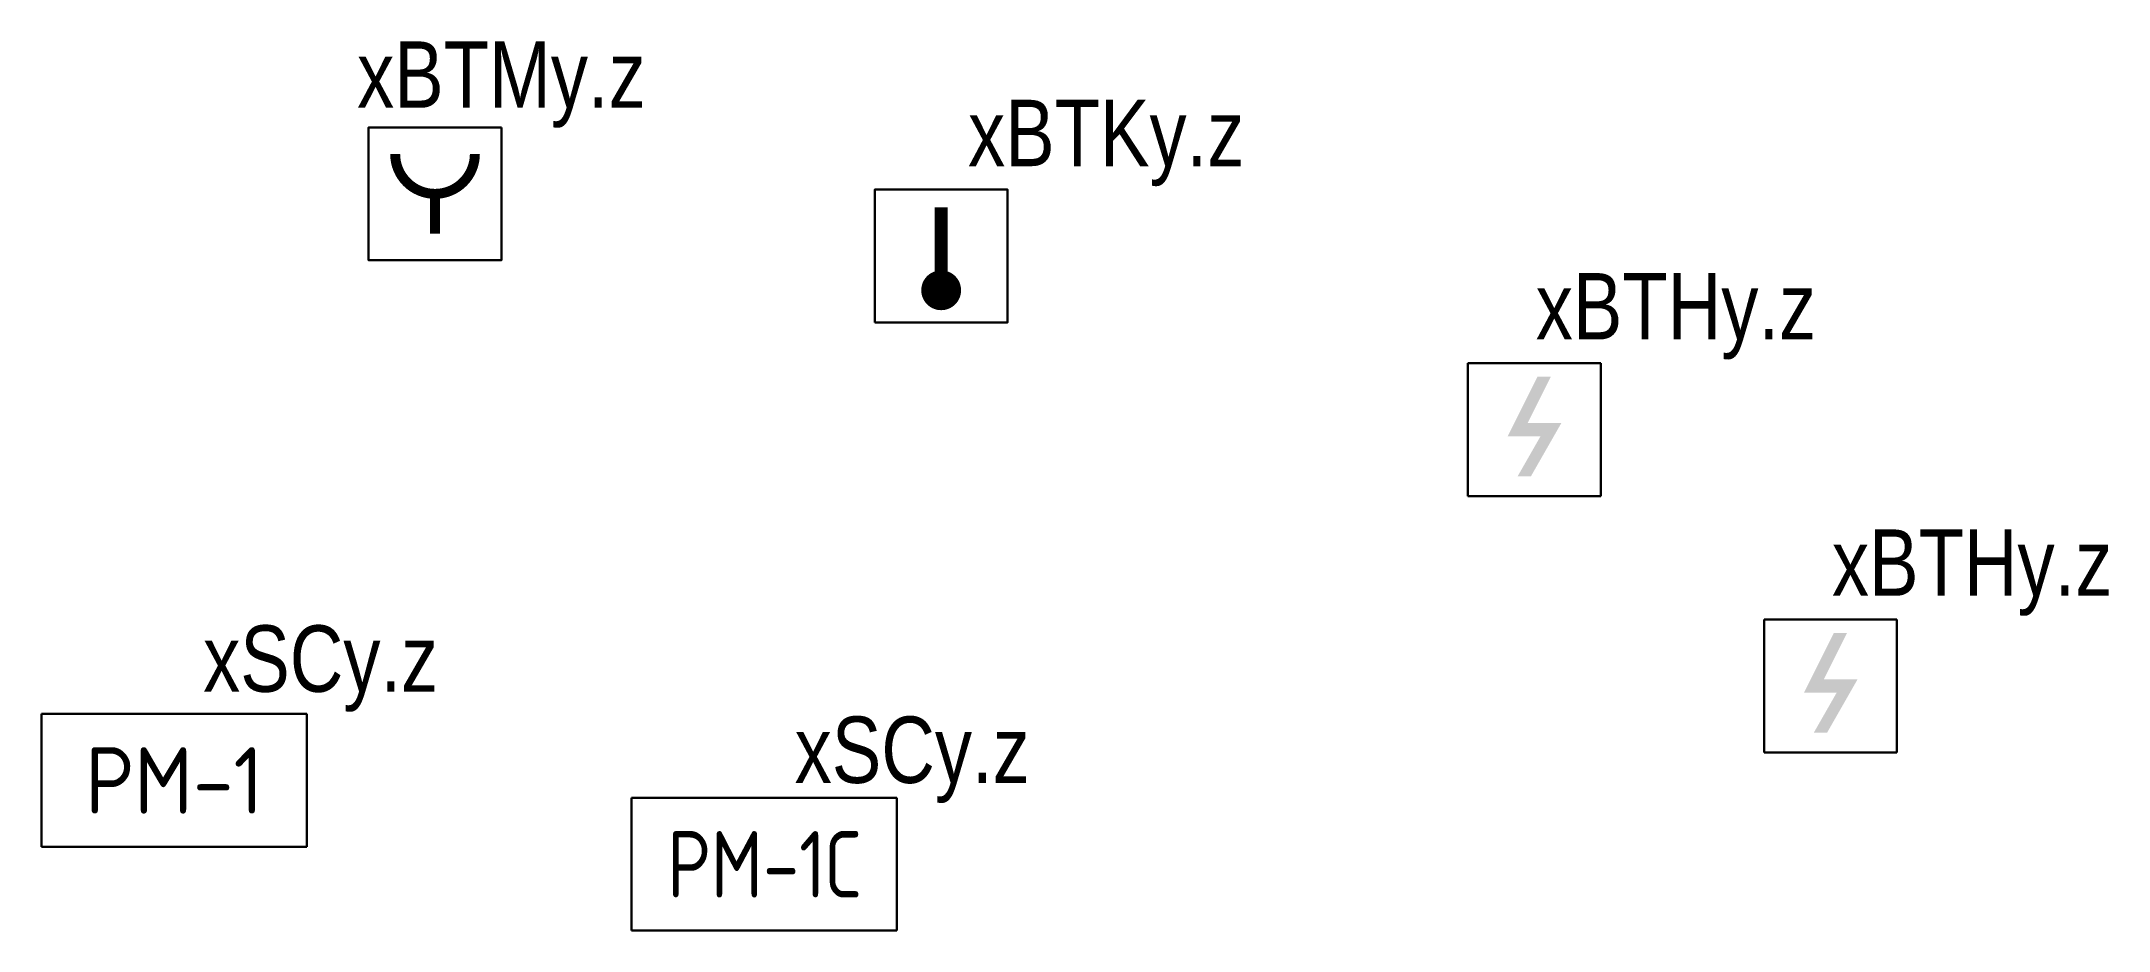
# Model space of a CAD drawing. Header units: millimetres. Extents: x -1249 to 6533, y 441 to 3788.
import ezdxf
from ezdxf.enums import TextEntityAlignment as Align

# ---------------------------------------------------------------- set-up
doc = ezdxf.new("R2010")
doc.units = ezdxf.units.MM
doc.layers.add('RC-Извещатели_пожарные', color=1, linetype='Continuous', lineweight=30)
doc.layers.add('RC-Прочее_оборудование', color=1, linetype='Continuous', lineweight=30)
doc.layers.add('RC-Позиционные_обозначения', color=7, linetype='Continuous')
doc.styles.add('ISOCPEUR', font='isocpeur.ttf', dxfattribs={"oblique": 15})
doc.styles.add('RubezhCAD', font='arial.ttf', dxfattribs={"width": 0.8})
doc.styles.get("Standard").update_dxf_attribs({"font": 'arial.ttf'})

# ---------------------------------------------------------------- blocks, each defined once
blk = doc.blocks.new('RC-UGO-RM-01')
blk.add_point((0, 0))
blk.add_attdef('PSTN', text='', height=2.5).set_placement((5.515, 2.595), align=Align.BOTTOM_CENTER)
blk.add_wipeout([(4.999, 2.501), (4.999, -2.501), (-4.999, -2.501), (-4.999, 2.501)])
blk.add_wipeout([(-4.999, -2.501), (-4.999, 2.501), (4.999, 2.501), (4.999, -2.501)])
for p, q in [((-4.999, 2.501), (4.999, 2.501)), ((-4.999, -2.501), (-4.999, 2.501)), ((4.999, 2.501), (4.999, -2.501)), ((4.999, -2.501), (-4.999, -2.501))]:
    blk.add_line(p, q)
at = {"ltscale": 100, "style": 'ISOCPEUR', "width": 0.9}
blk.add_text('РМ-1', height=2.5, dxfattribs=at).set_placement((0.001, -0.001), align=Align.MIDDLE)
blk = doc.blocks.new('RC-UGO-RM-07')
blk.add_point((0, 0))
blk.add_attdef('PSTN', text='', height=2.5).set_placement((1.148, 2.316), align=Align.BOTTOM_LEFT)
blk.add_wipeout([(4.999, 2.501), (4.999, -2.501), (-4.999, -2.501), (-4.999, 2.501)])
blk.add_wipeout([(-4.999, -2.501), (-4.999, 2.501), (4.999, 2.501), (4.999, -2.501)])
for p, q in [((-4.999, 2.501), (4.999, 2.501)), ((-4.999, -2.501), (-4.999, 2.501)), ((4.999, 2.501), (4.999, -2.501)), ((4.999, -2.501), (-4.999, -2.501))]:
    blk.add_line(p, q)
at = {"ltscale": 100, "style": 'ISOCPEUR', "width": 0.8}
blk.add_text('РМ-1С', height=2.5, dxfattribs=at).set_placement((0.001, -0.001), align=Align.MIDDLE)
blk = doc.blocks.new('RC-UGO-IRA-01')
blk.add_attdef('PSTN', text='', height=1.5).set_placement((2.5, 2.5), align=Align.BOTTOM_CENTER)
blk.add_wipeout([(2.5, 2.5), (2.5, -2.5), (-2.5, -2.5), (-2.5, 2.5)])
blk.add_wipeout([(-2.5, -2.5), (-2.5, 2.5), (2.5, 2.5), (2.5, -2.5)])
at = {"ltscale": 30}
blk.add_lwpolyline([(2.5, 2.5), (2.5, -2.5), (-2.5, -2.5), (-2.5, 2.5)], close=True, dxfattribs=at)
at = {"ltscale": 30, "const_width": 0.375}
blk.add_lwpolyline([(-1.5, 1.5, 1), (1.5, 1.5, 1)], format="xyb", dxfattribs=at)
blk.add_lwpolyline([(0, 0), (0, -1.5)], dxfattribs=at)
blk = doc.blocks.new('*U15')
blk.add_attdef('PSTN', text='', height=2.5).set_placement((1.012, 2.638), align=Align.BOTTOM_LEFT)
blk.add_wipeout([(-2.5, 2.5), (-2.5, -2.5), (2.5, -2.5), (2.5, 2.5)])
blk.add_lwpolyline([(-2.5, -2.5), (2.5, -2.5), (2.5, 2.5), (-2.5, 2.5)], close=True)
at = {"ltscale": 30, "const_width": 0.5}
blk.add_lwpolyline([(0, -1.417), (0, 1.833)], dxfattribs=at)
at = {"const_width": 0.75}
blk.add_lwpolyline([(-0.375, -1.292, 1), (0.375, -1.292, 1)], format="xyb", close=True, dxfattribs=at)
blk.add_point((0, 0))
blk = doc.blocks.new('*U18')
blk.add_attdef('PSTN', text='', height=2.5).set_placement((5.333, 2.657), align=Align.BOTTOM_CENTER)
blk.add_wipeout([(2.5, 2.5), (2.5, -2.5), (-2.5, -2.5), (-2.5, 2.5)])
blk.add_wipeout([(-2.5, -2.5), (-2.5, 2.5), (2.5, 2.5), (2.5, -2.5)])
blk.add_hatch(color=256).paths.add_polyline_path([(1.018, 0.25), (-0.125, -1.75), (-0.625, -1.75), (0.232, -0.25), (-1, -0.25), (0.125, 2), (0.625, 2), (-0.25, 0.25)])
at = {"ltscale": 30}
for p, q in [((-2.5, 2.5), (2.5, 2.5)), ((-2.5, -2.5), (-2.5, 2.5)), ((2.5, 2.5), (2.5, -2.5)), ((2.5, -2.5), (-2.5, -2.5))]:
    blk.add_line(p, q, dxfattribs=at)

msp = doc.modelspace()

# ---------------------------------------------------------------- block references
at = {"layer": 'RC-Извещатели_пожарные'}
ref = msp.add_blockref('RC-UGO-IRA-01', (233, 3214.3), dxfattribs=dict(at, xscale=100, yscale=100, zscale=100))
ref.add_attrib('PSTN', 'xBTMy.z', (-60.3, 3538.3), dxfattribs={"layer": 'RC-Позиционные_обозначения', "height": 250, "style": 'RubezhCAD', "width": 0.8})
ref = msp.add_blockref('*U15', (2138.2, 2980.7), dxfattribs=dict(at, xscale=100, yscale=100, zscale=100))
ref.add_attrib('PSTN', 'xBTKy.z', (2239.4, 3318.5), dxfattribs={"layer": 'RC-Позиционные_обозначения', "height": 250, "style": 'RubezhCAD', "width": 0.8})
ref = msp.add_blockref('*U18', (4370.7, 2326.6), dxfattribs=dict(at, xscale=100, yscale=100, zscale=100))
ref.add_attrib('PSTN', 'xBTHy.z', (4376.3, 2666.3), dxfattribs={"layer": 'RC-Позиционные_обозначения', "height": 250, "style": 'RubezhCAD', "width": 0.8})
ref = msp.add_blockref('*U18', (5485.7, 1361.9), dxfattribs=dict(at, xscale=100, yscale=100, zscale=100))
ref.add_attrib('PSTN', 'xBTHy.z', (5491.2, 1701.6), dxfattribs={"layer": 'RC-Позиционные_обозначения', "height": 250, "style": 'RubezhCAD', "width": 0.8})
at = {"layer": 'RC-Прочее_оборудование'}
ref = msp.add_blockref('RC-UGO-RM-01', (-748.9, 1006.8), dxfattribs=dict(at, xscale=100, yscale=100, zscale=100))
ref.add_attrib('PSTN', 'xSCy.z', (-639.8, 1340.3), dxfattribs={"layer": 'RC-Позиционные_обозначения', "height": 250, "style": 'RubezhCAD', "width": 0.8})
ref = msp.add_blockref('RC-UGO-RM-07', (1472, 691.5), dxfattribs=dict(at, xscale=100, yscale=100, zscale=100))
ref.add_attrib('PSTN', 'xSCy.z', (1586.8, 997.1), dxfattribs={"layer": 'RC-Позиционные_обозначения', "height": 250, "style": 'RubezhCAD', "width": 0.8})

doc.saveas('drawing.dxf')
